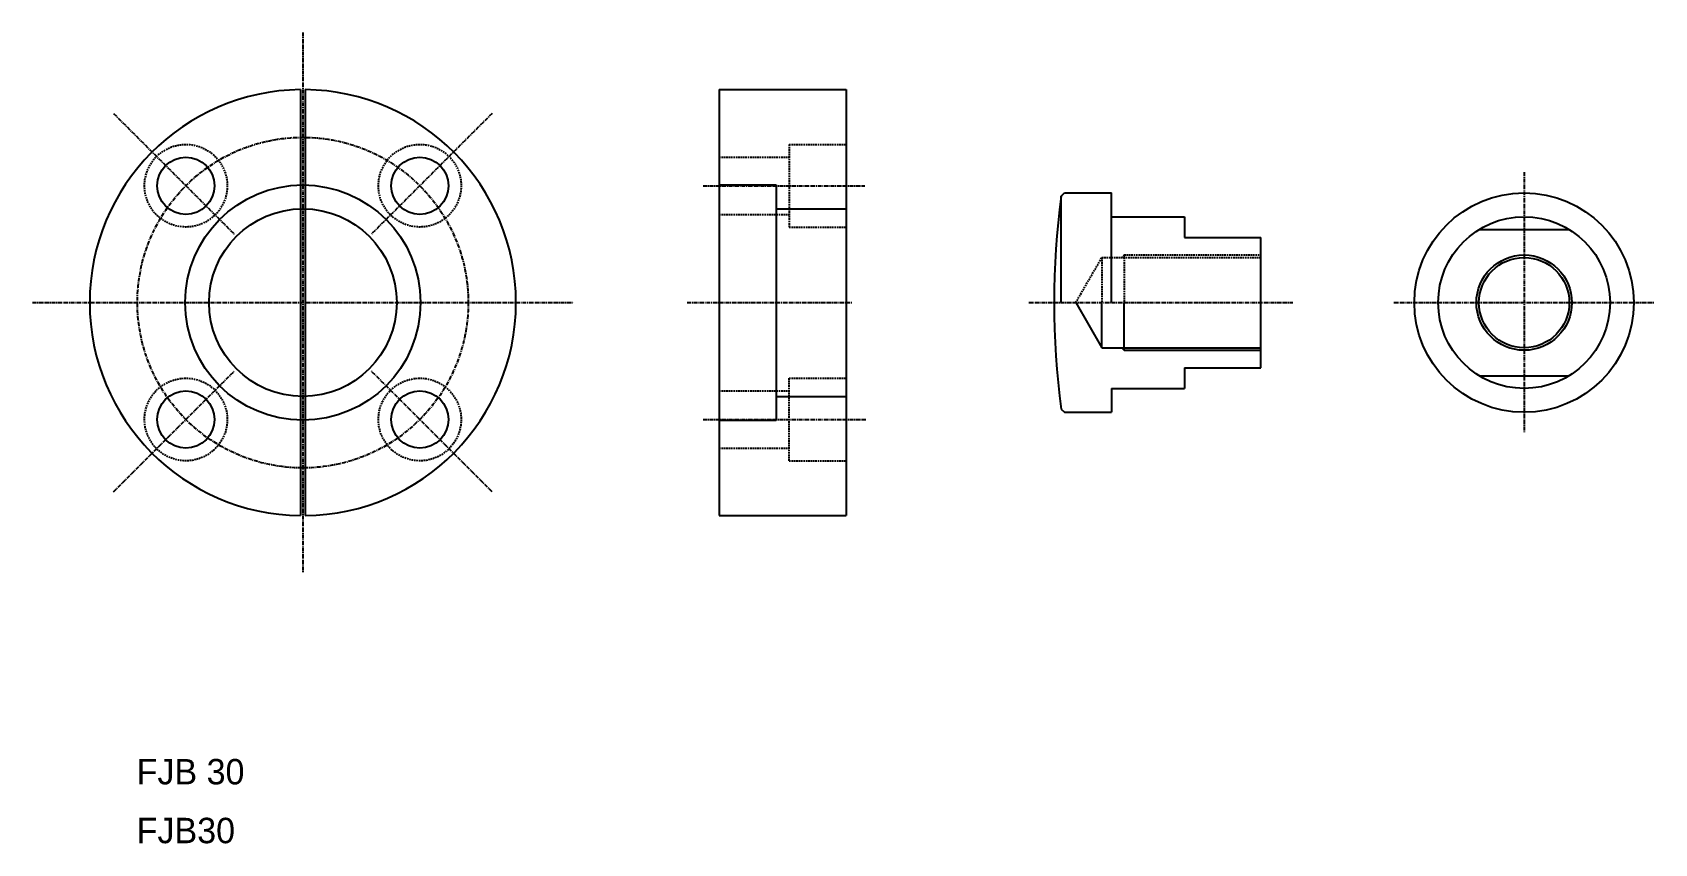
# Model space of a CAD drawing. Extents: x 160 to 670, y 341 to 596.
import ezdxf

# ---------------------------------------------------------------- set-up
doc = ezdxf.new("R2010")
doc.units = 0
doc.linetypes.add('CENTER', pattern=[2, 1.25, -0.25, 0.25, -0.25])
doc.linetypes.add('DASHED', pattern=[0.75, 0.5, -0.25])
doc.layers.get('0').update_dxf_attribs({"linetype": 'CONTINUOUS'})
doc.layers.add('CENTER', color=1, linetype='CENTER')

msp = doc.modelspace()

# ---------------------------------------------------------------- linework, layer by layer
at = {"color": 7, "linetype": 'CONTINUOUS'}
for p, q in [((244.54, 578.18), (244.54, 444.18)), ((246.04, 578.18), (246.04, 444.18)), ((376.13, 578.18), (416.13, 578.18)), ((376.13, 578.18), (376.13, 444.18)), ((416.13, 578.18), (416.13, 444.18)), ((376.13, 548.18), (394.13, 548.18)), ((394.13, 548.18), (394.13, 474.18)), ((483.71, 544.68), (484.71, 545.68)), ((484.71, 545.68), (499.46, 545.68)), ((394.13, 540.68), (416.13, 540.68)), ((483.71, 511.18), (483.71, 544.68)), ((376.13, 537.68), (376.13, 537.68)), ((499.46, 538.18), (522.46, 538.18)), ((522.46, 538.18), (522.46, 531.68)), ((522.46, 531.68), (546.46, 531.68)), ((546.46, 490.68), (546.46, 531.68)), ((615.06, 534.18), (643.34, 534.18)), ((376.13, 511.18), (376.13, 511.18)), ((488.27, 511.18), (496.46, 496.99)), ((496.46, 496.99), (496.46, 511.18)), ((503.46, 496.18), (503.46, 511.18)), ((496.46, 496.99), (546.46, 496.99)), ((502.71, 496.99), (503.46, 496.18)), ((503.46, 496.18), (546.46, 496.18)), ((522.46, 490.68), (546.46, 490.68)), ((522.46, 490.68), (522.46, 484.18)), ((615.06, 488.18), (643.34, 488.18)), ((394.13, 481.68), (416.13, 481.68)), ((499.46, 484.18), (522.46, 484.18)), ((483.71, 477.68), (484.71, 476.68)), ((484.71, 476.68), (499.46, 476.68)), ((376.13, 474.18), (394.13, 474.18)), ((376.13, 444.18), (416.13, 444.18))]:
    msp.add_line(p, q, dxfattribs=at)
at = {"color": 3, "linetype": 'DASHED'}
for p, q in [((398.13, 560.95), (416.13, 560.95)), ((398.13, 560.95), (398.13, 534.95)), ((376.13, 556.95), (398.13, 556.95)), ((376.13, 538.95), (398.13, 538.95)), ((398.13, 534.95), (416.13, 534.95)), ((488.27, 511.18), (496.46, 525.37)), ((496.46, 525.37), (496.46, 511.18)), ((496.46, 525.37), (546.46, 525.37)), ((502.71, 525.37), (503.46, 526.18)), ((503.46, 526.18), (503.46, 511.18)), ((503.46, 526.18), (546.46, 526.18)), ((398.13, 461.41), (398.13, 487.41)), ((398.13, 487.41), (416.13, 487.41)), ((376.13, 483.41), (398.13, 483.41)), ((376.13, 465.41), (398.13, 465.41)), ((398.13, 461.41), (416.13, 461.41))]:
    msp.add_line(p, q, dxfattribs=at)
for p, q in [((499.46, 511.18), (499.46, 545.68)), ((499.46, 484.18), (499.46, 476.68))]:
    msp.add_line(p, q)
for centre in [(208.52, 547.95), (282.06, 547.95), (208.52, 474.41), (282.06, 474.41)]:
    msp.add_circle(centre, 13, dxfattribs=at)
at = {"color": 7, "linetype": 'CONTINUOUS'}
for centre, radius in [((208.52, 547.95), 9), ((282.06, 547.95), 9), ((245.29, 511.18), 37), ((629.2, 511.18), 34.5), ((245.29, 511.18), 29.5), ((629.2, 511.18), 27), ((629.2, 511.18), 14.19), ((208.52, 474.41), 9), ((282.06, 474.41), 9)]:
    msp.add_circle(centre, radius, dxfattribs=at)
at = {"color": 3, "linetype": 'CONTINUOUS'}
msp.add_circle((629.2, 511.18), 15, dxfattribs=at)
at = {"color": 7, "linetype": 'CONTINUOUS'}
for start, end in [(90.6414, 269.3586), (270.6414, 89.3586)]:
    msp.add_arc((245.29, 511.18), 67, start, end, dxfattribs=at)
msp.add_arc((731.46, 511.18), 250, 172.2992, 187.7008)
at = {"layer": 'CENTER', "color": 1, "linetype": 'CENTER'}
for p, q in [((245.29, 596.18), (245.29, 426.18)), ((185.8, 570.67), (223.72, 532.75)), ((304.78, 570.67), (266.86, 532.75)), ((629.2, 552.18), (629.2, 470.18)), ((371.13, 547.95), (421.93, 547.95)), ((160.29, 511.18), (330.29, 511.18)), ((366.13, 511.18), (418.13, 511.18)), ((473.46, 511.18), (556.46, 511.18)), ((588.2, 511.18), (670.2, 511.18)), ((185.8, 451.69), (223.72, 489.61)), ((304.78, 451.69), (266.86, 489.61)), ((371.13, 474.41), (422.29, 474.41))]:
    msp.add_line(p, q, dxfattribs=at)
msp.add_circle((245.29, 511.18), 52, dxfattribs=at)

# ---------------------------------------------------------------- texts
at = {"color": 7, "linetype": 'CONTINUOUS'}
for s, p in [('FJB 30', (193.05, 359.62)), ('FJB30', (193.05, 341.11))]:
    msp.add_text(s, height=8, dxfattribs=at).set_placement(p)

doc.saveas('drawing.dxf')
